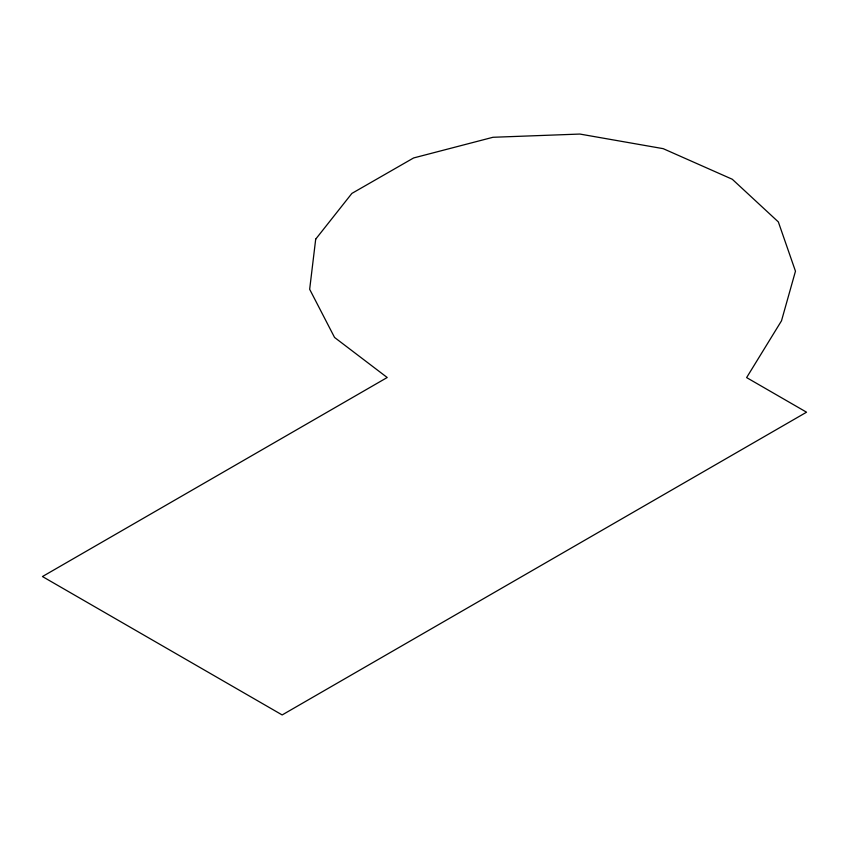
<?xml version="1.0" encoding="UTF-8"?>
<svg xmlns="http://www.w3.org/2000/svg" width="849" height="849" viewBox="0 0 849 849"><rect width="100%" height="100%" fill="white"/><g stroke="black" fill="none" stroke-linecap="round" stroke-linejoin="round"><path stroke-width="1.27" d="M315.701 239.142L309.662 289.286L334.559 337.456L387.208 377.508L42.45 576.545L282.165 714.943L806.55 412.2L746.621 377.593L781.494 320.826L795.471 271.202L778.342 221.918L732.284 179.256L663.186 148.66L579.867 134.057L492.972 137.283L413.601 157.956L351.879 193.413L315.701 239.142"/></g></svg>
